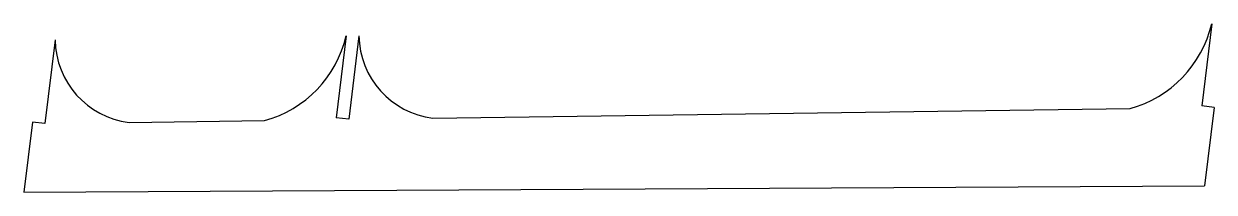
# Model space of a CAD drawing. Header units: inches. Extents: x 14 to 155, y 9 to 28.
import ezdxf

# ---------------------------------------------------------------- set-up
doc = ezdxf.new("R2010")
doc.units = ezdxf.units.IN
doc.header["$MEASUREMENT"] = 0

msp = doc.modelspace()

# ---------------------------------------------------------------- linework, layer by layer
for p, q in [((154.93, 28.46), (153.74, 18.74)), ((52.08, 27.04), (50.88, 17.32)), ((53.59, 27.06), (52.37, 17.14)), ((17.48, 26.56), (16.27, 16.64)), ((62.37, 17.28), (145.23, 18.42)), ((155.23, 18.56), (153.74, 18.74)), ((155.23, 18.56), (154.09, 9.27)), ((26.27, 16.78), (42.37, 17)), ((52.37, 17.14), (50.88, 17.32)), ((14.78, 16.82), (13.76, 8.5)), ((16.27, 16.64), (14.78, 16.82)), ((13.76, 8.5), (154.09, 9.27))]:
    msp.add_line(p, q)
for centre, radius, start, end in [((141.61, 31.62), 13.69, 285.3151, 346.6507), ((38.76, 30.2), 13.69, 285.3151, 346.6507), ((63.59, 27.2), 10, 180.7916, 263), ((27.48, 26.7), 10, 180.7916, 263)]:
    msp.add_arc(centre, radius, start, end)

doc.saveas('drawing.dxf')
